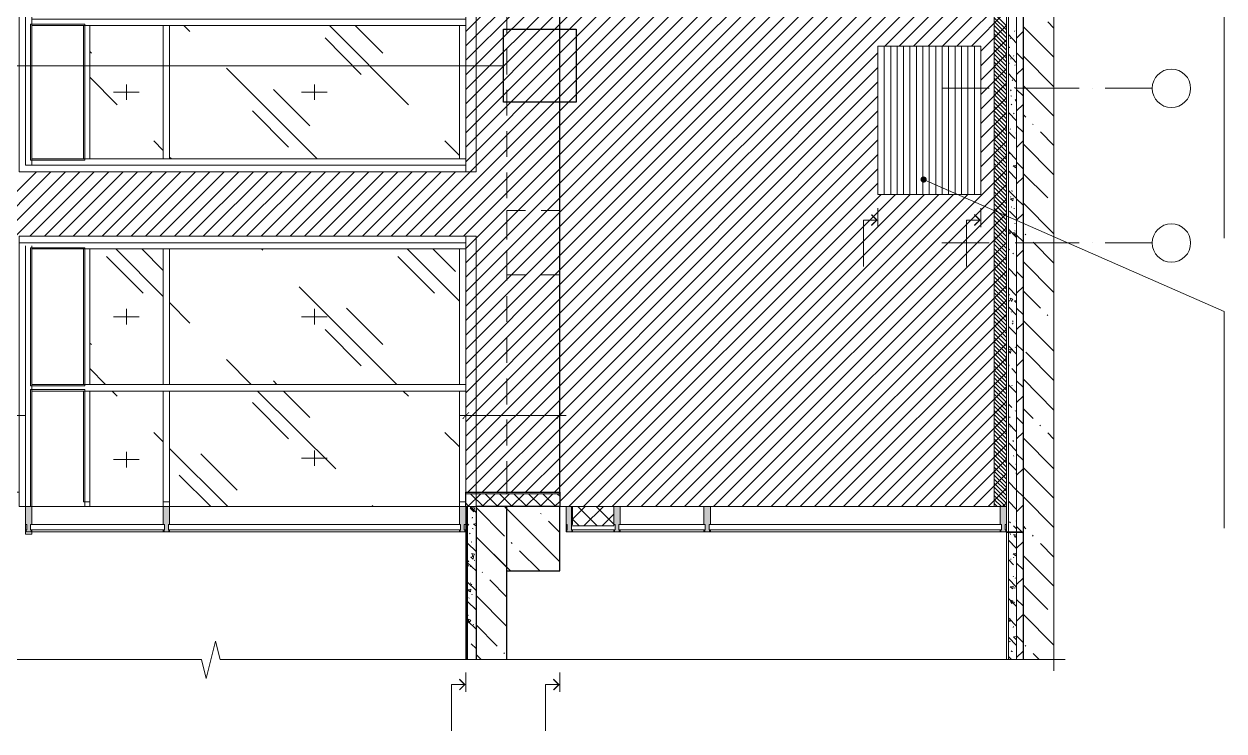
# Model space of a CAD drawing. Header units: millimetres. Extents: x -356862 to 418287, y 0 to 839748.
# Drawn here: x 19.57 to 26.91, y 21.59 to 25.91 of the extents above; entities that cross this region are included whole.
import ezdxf

# ---------------------------------------------------------------- set-up
doc = ezdxf.new("R2010")
doc.units = ezdxf.units.MM
doc.layers.add('PDF _Геометрия', color=7, linetype='Continuous', true_color=0xbababa)
doc.layers.add('PDF _Сплошная заливка', color=7, linetype='Continuous', true_color=0xf50000)

msp = doc.modelspace()

# ---------------------------------------------------------------- linework, layer by layer
at = {"layer": 'PDF _Геометрия', "color": 7, "lineweight": 5}
for points in [[(25.8664, 32.1662), (25.8664, 32.0978), (25.8664, 27.118), (25.7531, 27.0897), (25.9814, 27.0314), (25.8664, 27.003), (25.8664, 22.0232), (25.8664, 21.9549)], [(25.6781, 31.7378), (25.5764, 31.7378), (25.5764, 22.0232)], [(25.5881, 31.7378), (25.5881, 22.0232)], [(25.6381, 31.7378), (25.6381, 22.0232)], [(22.2682, 25.0048), (19.5367, 25.0048), (19.5367, 31.1079)], [(22.8432, 31.1079), (22.8432, 22.9582), (22.8832, 22.9582)], [(22.5199, 25.8514), (22.5199, 26.0097)], [(24.8281, 24.8664), (24.8281, 25.7731)], [(24.8681, 24.8664), (24.8681, 25.7731)], [(24.9064, 24.8664), (24.9064, 25.7731)], [(24.9464, 24.8664), (24.9464, 25.7731)], [(24.9848, 24.8664), (24.9848, 25.7731)], [(25.0248, 24.8664), (25.0248, 25.7731)], [(25.0648, 24.8664), (25.0648, 25.7731)], [(25.1031, 24.8664), (25.1031, 25.7731)], [(25.1431, 24.8664), (25.1431, 25.7731)], [(25.1831, 24.8664), (25.1831, 25.7731)], [(25.2214, 24.8664), (25.2214, 25.7731)], [(25.2614, 24.8664), (25.2614, 25.7731)], [(25.2998, 24.8664), (25.2998, 25.7731)], [(25.3398, 24.8664), (25.3398, 25.7731)], [(25.3798, 24.8664), (25.3798, 25.7731)], [(22.5199, 25.5998), (22.5199, 25.7564)], [(22.5199, 25.3481), (22.5199, 25.5048)], [(22.5199, 25.0964), (22.5199, 25.2531)], [(22.5199, 24.8431), (22.5199, 25.0014)], [(22.5199, 24.6198), (22.5199, 24.7681), (22.6349, 24.7681)], [(22.5199, 24.5915), (22.5199, 24.7498)], [(22.7299, 24.7681), (22.8432, 24.7681), (22.8432, 24.6198)], [(19.5367, 22.9582), (19.5367, 24.6115), (22.2682, 24.6115)], [(22.6349, 24.3748), (22.5199, 24.3748), (22.5199, 24.5248)], [(22.8432, 24.5248), (22.8432, 24.3748), (22.7299, 24.3748)], [(22.5199, 24.3398), (22.5199, 24.4965)], [(22.5199, 24.0881), (22.5199, 24.2448)], [(22.5199, 23.8365), (22.5199, 23.9932)], [(22.5199, 23.5832), (22.5199, 23.7415)], [(19.9383, 22.9582), (19.9383, 23.6732), (19.6067, 23.6732), (19.6067, 22.9582)], [(22.2682, 23.4682), (22.2682, 23.6332)], [(22.5199, 23.3315), (22.5199, 23.4898)], [(22.2682, 23.2165), (22.2682, 23.3748)], [(22.5199, 23.0365), (22.5199, 23.2365)], [(22.2682, 22.9582), (22.2682, 23.1215)], [(22.3316, 22.9582), (22.2682, 22.9582), (22.2682, 22.0232)], [(22.2732, 22.9582), (22.2732, 22.0232)], [(22.2799, 22.9582), (22.2799, 22.0232)], [(22.9149, 22.9565), (22.9149, 22.8399), (23.1749, 22.8399), (23.1749, 22.9565)], [(22.9149, 22.8399), (23.1749, 22.8399)], [(25.6781, 22.8032), (25.5764, 22.8032)], [(25.5764, 22.7999), (25.6781, 22.7999)], [(15.4835, 22.0232), (15.5518, 22.0232), (20.6533, 22.0232), (20.6816, 21.9082), (20.7383, 22.1366), (20.7666, 22.0232), (25.8664, 22.0232), (25.9347, 22.0232)]]:
    msp.add_lwpolyline(points, dxfattribs=at)
at = {"layer": 'PDF _Геометрия', "color": 7, "lineweight": 30}
for points in [[(25.8664, 31.7378), (25.6781, 31.7378), (25.6781, 22.0232)], [(22.5199, 22.5649), (22.8432, 22.5649), (22.8432, 22.9582), (22.3316, 22.9582)], [(22.5199, 22.0232), (22.5199, 22.9582), (22.3316, 22.9582), (22.3316, 22.0232)], [(22.9149, 22.9582), (22.9149, 22.9565)], [(23.1749, 22.9565), (23.1749, 22.9582)]]:
    msp.add_lwpolyline(points, dxfattribs=at)
at = {"layer": 'PDF _Геометрия', "color": 161, "lineweight": 9, "true_color": 0x7f9fff}
for points in [[(19.025, 23.0465), (19.5367, 23.0465), (19.5367, 24.6115), (22.2682, 24.6115), (22.2682, 23.0465), (22.8432, 23.0465), (22.8432, 31.2895), (21.7966, 31.2895), (21.7966, 31.3445), (19.67, 31.3445), (19.025, 31.3445), (16.3635, 31.3445), (15.9051, 31.3445), (15.9051, 31.1079), (18.9617, 31.1079), (18.9617, 25.0048), (15.9051, 25.0048), (15.9051, 24.6115), (18.9617, 24.6115), (18.9617, 23.0465)], [(19.5367, 25.0048), (19.5367, 31.1079), (22.2682, 31.1079), (22.2682, 25.0048)], [(25.5764, 22.9582), (25.5764, 30.1729), (22.8432, 30.1729), (22.8432, 22.9582)], [(22.2682, 22.9582), (22.2682, 23.0365), (22.8432, 23.0365), (22.8432, 22.9582)]]:
    msp.add_lwpolyline(points, close=True, dxfattribs=at)
at = {"layer": 'PDF _Геометрия', "color": 161, "lineweight": 30, "true_color": 0x7f9fff}
for points in [[(22.8432, 23.0365), (22.8432, 31.2562)], [(22.2682, 22.9582), (22.2682, 23.0465), (22.8432, 23.0465), (22.8432, 22.9582)]]:
    msp.add_lwpolyline(points, dxfattribs=at)
at = {"layer": 'PDF _Геометрия', "color": 7, "lineweight": 9}
for points in [[(19.5367, 31.1079), (22.3316, 31.1079), (22.2682, 31.1079), (22.2682, 25.0048), (22.3316, 25.0048), (22.3316, 31.1079)], [(25.4698, 25.5164), (25.1814, 25.5164)], [(25.5498, 25.5164), (25.5498, 25.5164)], [(26.0214, 25.5164), (25.6281, 25.5164)], [(26.0997, 25.5164), (26.0997, 25.5164)], [(26.468, 25.5164), (26.1797, 25.5164)], [(22.2682, 22.9582), (22.2682, 24.6115), (22.3316, 24.6115), (22.3316, 22.9582)], [(25.4698, 24.5715), (25.1814, 24.5715)], [(25.5498, 24.5715), (25.5498, 24.5715)], [(26.0214, 24.5715), (25.6281, 24.5715)], [(26.0997, 24.5715), (26.0997, 24.5715)], [(26.468, 24.5715), (26.1797, 24.5715)], [(19.575, 22.9582), (19.5367, 22.9582)], [(22.8832, 22.9582), (22.8432, 22.9582)]]:
    msp.add_lwpolyline(points, dxfattribs=at)
at = {"layer": 'PDF _Геометрия', "color": 252, "lineweight": 5, "true_color": 0x989898}
for points in [[(19.575, 25.9197), (19.575, 26.7747), (19.575, 27.6297), (19.575, 28.483), (19.575, 29.3379), (19.575, 30.1929), (19.575, 31.0295), (19.615, 31.0295), (19.615, 30.1929), (19.615, 29.3379), (19.615, 28.483), (19.615, 27.6297), (19.615, 26.7747), (19.615, 25.9197), (19.615, 25.0448), (19.575, 25.0448)], [(19.95, 25.9381), (20.4383, 25.9381), (22.2682, 25.9381), (22.2682, 25.8997), (20.4383, 25.8997), (19.95, 25.8997), (19.615, 25.8997), (19.615, 25.9381)], [(19.93, 25.8997), (19.97, 25.8997), (19.97, 25.0831), (19.93, 25.0831)], [(20.4183, 25.8997), (20.4566, 25.8997), (20.4566, 25.0831), (20.4183, 25.0831)], [(22.2682, 25.0831), (22.2299, 25.0831), (22.2299, 25.8997), (22.2682, 25.8997)], [(19.95, 25.0831), (20.4383, 25.0831), (22.2682, 25.0831), (22.2682, 25.0448), (20.4383, 25.0448), (19.95, 25.0448), (19.615, 25.0448), (19.615, 25.0831)], [(19.93, 24.5331), (19.97, 24.5331), (19.97, 23.7048), (19.93, 23.7048)], [(20.4183, 24.5331), (20.4566, 24.5331), (20.4566, 23.7048), (20.4183, 23.7048)], [(22.2682, 23.7048), (22.2299, 23.7048), (22.2299, 24.5331), (22.2682, 24.5331)], [(19.95, 23.7048), (20.4383, 23.7048), (22.2682, 23.7048), (22.2682, 23.6648), (20.4383, 23.6648), (19.95, 23.6648), (19.615, 23.6648), (19.615, 23.7048)], [(19.97, 23.6648), (19.97, 22.9882), (19.93, 22.9882), (19.93, 23.6648)]]:
    msp.add_lwpolyline(points, close=True, dxfattribs=at)
at = {"layer": 'PDF _Геометрия', "color": 84, "lineweight": 20, "true_color": 0x269900}
msp.add_lwpolyline([(25.5764, 22.9582), (25.5764, 30.1812), (25.5014, 30.1812), (25.5014, 22.9582)], close=True, dxfattribs=at)
at = {"layer": 'PDF _Геометрия', "color": 161, "lineweight": 9, "true_color": 0x7f9fff}
for points in [[(24.7881, 28.383), (22.8432, 26.4381), (22.2682, 25.8631)], [(24.7881, 28.2946), (22.8432, 26.3481), (22.2682, 25.7747)], [(24.7881, 28.2063), (22.8432, 26.2597), (22.2682, 25.6864)], [(24.7881, 28.118), (22.8432, 26.1714), (22.2682, 25.5981)], [(24.7881, 28.0297), (22.8432, 26.0831), (22.2682, 25.5081)], [(24.7881, 27.9413), (22.8432, 25.9947), (22.2682, 25.4198)], [(24.7881, 27.853), (22.8432, 25.9064), (22.2682, 25.3314)], [(24.7881, 27.763), (22.8432, 25.8181), (22.2682, 25.2431)], [(24.7881, 27.6747), (22.8432, 25.7297), (22.2682, 25.1548)], [(24.9531, 27.663), (22.8432, 25.5531), (21.9016, 24.6115)], [(25.0414, 27.663), (22.8432, 25.4648), (21.9899, 24.6115)], [(25.1298, 27.663), (22.8432, 25.3764), (22.0782, 24.6115)], [(25.2181, 27.663), (22.8432, 25.2881), (22.1666, 24.6115)], [(24.8648, 27.663), (22.8432, 25.6414), (22.2682, 25.0664)], [(24.7881, 27.1447), (22.8432, 25.1998), (22.2549, 24.6115)], [(24.7881, 27.0564), (22.8432, 25.1114), (22.2682, 24.5365)], [(24.7881, 26.968), (22.8432, 25.0231), (22.2682, 24.4481)], [(24.7881, 26.8797), (22.8432, 24.9348), (22.2682, 24.3598)], [(24.7881, 26.7914), (22.8432, 24.8464), (22.2682, 24.2715)], [(24.7881, 26.703), (22.8432, 24.7581), (22.2682, 24.1831)], [(24.7881, 26.6147), (22.8432, 24.6698), (22.2682, 24.0948)], [(24.7881, 26.5264), (22.8432, 24.5815), (22.2682, 24.0065)], [(24.7881, 26.4381), (22.8432, 24.4931), (22.2682, 23.9182)], [(25.5764, 26.4297), (24.9198, 25.7731)], [(24.7881, 26.3497), (22.8432, 24.4048), (22.2682, 23.8298)], [(25.2548, 26.2847), (22.8432, 23.8732), (22.2682, 23.2998)], [(25.1664, 26.2847), (22.8432, 23.9632), (22.2682, 23.3882)], [(25.0781, 26.2847), (22.8432, 24.0515), (22.2682, 23.4765)], [(24.9881, 26.2847), (22.8432, 24.1398), (22.2682, 23.5648)], [(24.8998, 26.2847), (22.8432, 24.2281), (22.2682, 23.6532)], [(24.8115, 26.2847), (22.8432, 24.3165), (22.2682, 23.7415)], [(25.3431, 26.2847), (24.8314, 25.7731)], [(25.5764, 26.3414), (25.0081, 25.7731)], [(25.5764, 26.2531), (25.0964, 25.7731)], [(25.5764, 26.1647), (25.1848, 25.7731)], [(25.5764, 26.0764), (25.2731, 25.7731)], [(25.5764, 25.9881), (25.3614, 25.7731)], [(25.5764, 25.8997), (25.4181, 25.7414)], [(25.5764, 25.8114), (25.4181, 25.6531)], [(24.7881, 25.7314), (22.8432, 23.7848), (22.2682, 23.2115)], [(25.5764, 25.7231), (25.4181, 25.5648)], [(24.7881, 25.6431), (22.8432, 23.6965), (22.2682, 23.1215)], [(25.5764, 25.6348), (25.4181, 25.4764)], [(24.7881, 25.5548), (22.8432, 23.6082), (22.2816, 23.0465)], [(25.5764, 25.5464), (25.4181, 25.3881)], [(24.7881, 25.4664), (22.8432, 23.5198), (22.3699, 23.0465)], [(25.5764, 25.4564), (25.4181, 25.2998)], [(24.7881, 25.3764), (22.8432, 23.4315), (22.4582, 23.0465)], [(25.5764, 25.3681), (25.4181, 25.2114)], [(24.7881, 25.2881), (22.8432, 23.3432), (22.5465, 23.0465)], [(25.5764, 25.2798), (25.4181, 25.1231)], [(24.7881, 25.1998), (22.8432, 23.2548), (22.6349, 23.0465)], [(25.5764, 25.1914), (25.4181, 25.0348)], [(24.7881, 25.1114), (22.8432, 23.1665), (22.7232, 23.0465)], [(25.5764, 25.1031), (25.4181, 24.9464)], [(19.9083, 25.0048), (18.9617, 24.0581)], [(19.82, 25.0048), (18.9617, 24.1465)], [(19.7317, 25.0048), (18.9617, 24.2348)], [(19.6433, 25.0048), (18.9617, 24.3231)], [(19.9966, 25.0048), (19.6033, 24.6115)], [(20.085, 25.0048), (19.6917, 24.6115)], [(20.1733, 25.0048), (19.78, 24.6115)], [(20.2616, 25.0048), (19.8683, 24.6115)], [(20.35, 25.0048), (19.9566, 24.6115)], [(20.4383, 25.0048), (20.045, 24.6115)], [(20.5266, 25.0048), (20.1333, 24.6115)], [(20.615, 25.0048), (20.2216, 24.6115)], [(20.7033, 25.0048), (20.31, 24.6115)], [(20.7916, 25.0048), (20.3983, 24.6115)], [(20.8799, 25.0048), (20.4866, 24.6115)], [(20.9699, 25.0048), (20.575, 24.6115)], [(21.0583, 25.0048), (20.6633, 24.6115)], [(21.1466, 25.0048), (20.7516, 24.6115)], [(21.2349, 25.0048), (20.8399, 24.6115)], [(21.3233, 25.0048), (20.9283, 24.6115)], [(21.4116, 25.0048), (21.0166, 24.6115)], [(21.4999, 25.0048), (21.1066, 24.6115)], [(21.5882, 25.0048), (21.1949, 24.6115)], [(21.6766, 25.0048), (21.2833, 24.6115)], [(21.7649, 25.0048), (21.3716, 24.6115)], [(21.8532, 25.0048), (21.4599, 24.6115)], [(21.9416, 25.0048), (21.5482, 24.6115)], [(22.0299, 25.0048), (21.6366, 24.6115)], [(22.1182, 25.0048), (21.7249, 24.6115)], [(22.2066, 25.0048), (21.8132, 24.6115)], [(24.7881, 25.0231), (22.8432, 23.0782), (22.8115, 23.0465)], [(25.5764, 25.0148), (23.5182, 22.9582)], [(24.7881, 24.9348), (22.8432, 22.9899), (22.8115, 22.9582)], [(25.5764, 24.9264), (23.6065, 22.9582)], [(24.8098, 24.8664), (22.8999, 22.9582)], [(24.8981, 24.8664), (22.9882, 22.9582)], [(24.9864, 24.8664), (23.0765, 22.9582)], [(25.0748, 24.8664), (23.1649, 22.9582)], [(25.1631, 24.8664), (23.2532, 22.9582)], [(25.2514, 24.8664), (23.3415, 22.9582)], [(25.3398, 24.8664), (23.4298, 22.9582)], [(25.5764, 24.8381), (23.6948, 22.9582)], [(25.5764, 24.7498), (23.7832, 22.9582)], [(25.5764, 24.6615), (23.8715, 22.9582)], [(25.5764, 24.5731), (23.9598, 22.9582)], [(25.5764, 24.4848), (24.0481, 22.9582)], [(25.5764, 24.3965), (24.1365, 22.9582)], [(25.5764, 24.3081), (24.2248, 22.9582)], [(25.5764, 24.2198), (24.3131, 22.9582)], [(25.5764, 24.1315), (24.4015, 22.9582)], [(25.5764, 24.0431), (24.4898, 22.9582)], [(25.5764, 23.9548), (24.5781, 22.9582)], [(25.5764, 23.8665), (24.6681, 22.9582)], [(25.5764, 23.7782), (24.7565, 22.9582)], [(25.5764, 23.6898), (24.8448, 22.9582)], [(25.5764, 23.6015), (24.9331, 22.9582)], [(25.5764, 23.5132), (25.0214, 22.9582)], [(25.5764, 23.4248), (25.1098, 22.9582)], [(25.5764, 23.3365), (25.1981, 22.9582)], [(25.5764, 23.2482), (25.2864, 22.9582)], [(25.5764, 23.1599), (25.3748, 22.9582)], [(25.5764, 23.0699), (25.4631, 22.9582)], [(22.2716, 23.0365), (22.2682, 23.0332)], [(22.2682, 22.9782), (22.2882, 22.9582)], [(22.3599, 23.0365), (22.2816, 22.9582)], [(22.2982, 23.0365), (22.3765, 22.9582)], [(22.4482, 23.0365), (22.3699, 22.9582)], [(22.3865, 23.0365), (22.4649, 22.9582)], [(22.5365, 23.0365), (22.4582, 22.9582)], [(22.4749, 23.0365), (22.5532, 22.9582)], [(22.6249, 23.0365), (22.5465, 22.9582)], [(22.5632, 23.0365), (22.6415, 22.9582)], [(22.7132, 23.0365), (22.6349, 22.9582)], [(22.6515, 23.0365), (22.7315, 22.9582)], [(22.8015, 23.0365), (22.7232, 22.9582)], [(22.7399, 23.0365), (22.8199, 22.9582)], [(22.8282, 23.0365), (22.8432, 23.0215)], [(25.5764, 22.9815), (25.5514, 22.9582)]]:
    msp.add_lwpolyline(points, dxfattribs=at)
at = {"layer": 'PDF _Геометрия', "color": 251, "lineweight": 20, "true_color": 0x545454}
for points in [[(25.5531, 27.6847), (25.5731, 27.6847), (26.9064, 27.6847), (26.9064, 27.6113), (26.9064, 24.5998)], [(25.0864, 24.9498), (25.1048, 24.9414), (26.9064, 24.1515), (26.9064, 24.0781), (26.9064, 22.8265)]]:
    msp.add_lwpolyline(points, dxfattribs=at)
at = {"layer": 'PDF _Геометрия', "color": 84, "lineweight": 20, "true_color": 0x269900}
for points in [[(25.5764, 25.8964), (25.5014, 25.9714)], [(25.5764, 25.8731), (25.5014, 25.9464)], [(25.5764, 25.8481), (25.5014, 25.9231)], [(25.5764, 25.8231), (25.5014, 25.8981)], [(25.5764, 25.7981), (25.5014, 25.8731)], [(25.5764, 25.7731), (25.5014, 25.8481)], [(25.5764, 25.7481), (25.5014, 25.8231)], [(25.5764, 25.7231), (25.5014, 25.7981)], [(25.5764, 25.6997), (25.5014, 25.7731)], [(25.5764, 25.6747), (25.5014, 25.7497)], [(25.5764, 25.6497), (25.5014, 25.7247)], [(25.5764, 25.6248), (25.5014, 25.6997)], [(25.5764, 25.5998), (25.5014, 25.6747)], [(25.5764, 25.5748), (25.5014, 25.6497)], [(25.5764, 25.5498), (25.5014, 25.6248)], [(25.5764, 25.5264), (25.5014, 25.6014)], [(25.5764, 25.5014), (25.5014, 25.5764)], [(25.5764, 25.4764), (25.5014, 25.5514)], [(25.5764, 25.4514), (25.5014, 25.5264)], [(25.5764, 25.4264), (25.5014, 25.5014)], [(25.5764, 25.4014), (25.5014, 25.4764)], [(25.5764, 25.3781), (25.5014, 25.4514)], [(25.5764, 25.3531), (25.5014, 25.4281)], [(25.5764, 25.3281), (25.5014, 25.4031)], [(25.5764, 25.3031), (25.5014, 25.3781)], [(25.5764, 25.2781), (25.5014, 25.3531)], [(25.5764, 25.2531), (25.5014, 25.3281)], [(25.5764, 25.2281), (25.5014, 25.3031)], [(25.5764, 25.2048), (25.5014, 25.2781)], [(25.5764, 25.1798), (25.5014, 25.2548)], [(25.5764, 25.1548), (25.5014, 25.2298)], [(25.5764, 25.1298), (25.5014, 25.2048)], [(25.5764, 25.1048), (25.5014, 25.1798)], [(25.5764, 25.0798), (25.5014, 25.1548)], [(25.5764, 25.0548), (25.5014, 25.1298)], [(25.5764, 25.0314), (25.5014, 25.1064)], [(25.5764, 25.0064), (25.5014, 25.0814)], [(25.5764, 24.9814), (25.5014, 25.0564)], [(25.5764, 24.9564), (25.5014, 25.0314)], [(25.5764, 24.9314), (25.5014, 25.0064)], [(25.5764, 24.9064), (25.5014, 24.9814)], [(25.5764, 24.8831), (25.5014, 24.9564)], [(25.5764, 24.8581), (25.5014, 24.9331)], [(25.5764, 24.8331), (25.5014, 24.9081)], [(25.5764, 24.8081), (25.5014, 24.8831)], [(25.5764, 24.7831), (25.5014, 24.8581)], [(25.5764, 24.7581), (25.5014, 24.8331)], [(25.5764, 24.7331), (25.5014, 24.8081)], [(25.5764, 24.7098), (25.5014, 24.7831)], [(25.5764, 24.6848), (25.5014, 24.7598)], [(25.5764, 24.6598), (25.5014, 24.7348)], [(25.5764, 24.6348), (25.5014, 24.7098)], [(25.5764, 24.6098), (25.5014, 24.6848)], [(25.5764, 24.5848), (25.5014, 24.6598)], [(25.5764, 24.5598), (25.5014, 24.6348)], [(25.5764, 24.5365), (25.5014, 24.6115)], [(25.5764, 24.5115), (25.5014, 24.5865)], [(25.5764, 24.4865), (25.5014, 24.5615)], [(25.5764, 24.4615), (25.5014, 24.5365)], [(25.5764, 24.4365), (25.5014, 24.5115)], [(25.5764, 24.4115), (25.5014, 24.4865)], [(25.5764, 24.3881), (25.5014, 24.4615)], [(25.5764, 24.3631), (25.5014, 24.4381)], [(25.5764, 24.3381), (25.5014, 24.4131)], [(25.5764, 24.3131), (25.5014, 24.3881)], [(25.5764, 24.2881), (25.5014, 24.3631)], [(25.5764, 24.2631), (25.5014, 24.3381)], [(25.5764, 24.2381), (25.5014, 24.3131)], [(25.5764, 24.2148), (25.5014, 24.2881)], [(25.5764, 24.1898), (25.5014, 24.2648)], [(25.5764, 24.1648), (25.5014, 24.2398)], [(25.5764, 24.1398), (25.5014, 24.2148)], [(25.5764, 24.1148), (25.5014, 24.1898)], [(25.5764, 24.0898), (25.5014, 24.1648)], [(25.5764, 24.0648), (25.5014, 24.1398)], [(25.5764, 24.0415), (25.5014, 24.1165)], [(25.5764, 24.0165), (25.5014, 24.0915)], [(25.5764, 23.9915), (25.5014, 24.0665)], [(25.5764, 23.9665), (25.5014, 24.0415)], [(25.5764, 23.9415), (25.5014, 24.0165)], [(25.5764, 23.9165), (25.5014, 23.9915)], [(25.5764, 23.8932), (25.5014, 23.9665)], [(25.5764, 23.8682), (25.5014, 23.9432)], [(25.5764, 23.8432), (25.5014, 23.9182)], [(25.5764, 23.8182), (25.5014, 23.8932)], [(25.5764, 23.7932), (25.5014, 23.8682)], [(25.5764, 23.7682), (25.5014, 23.8432)], [(25.5764, 23.7432), (25.5014, 23.8182)], [(25.5764, 23.7198), (25.5014, 23.7932)], [(25.5764, 23.6948), (25.5014, 23.7698)], [(25.5764, 23.6698), (25.5014, 23.7448)], [(25.5764, 23.6448), (25.5014, 23.7198)], [(25.5764, 23.6198), (25.5014, 23.6948)], [(25.5764, 23.5948), (25.5014, 23.6698)], [(25.5764, 23.5698), (25.5014, 23.6448)], [(25.5764, 23.5465), (25.5014, 23.6198)], [(25.5764, 23.5215), (25.5014, 23.5965)], [(25.5764, 23.4965), (25.5014, 23.5715)], [(25.5764, 23.4715), (25.5014, 23.5465)], [(25.5764, 23.4465), (25.5014, 23.5215)], [(25.5764, 23.4215), (25.5014, 23.4965)], [(25.5764, 23.3982), (25.5014, 23.4715)], [(25.5764, 23.3732), (25.5014, 23.4482)], [(25.5764, 23.3482), (25.5014, 23.4232)], [(25.5764, 23.3232), (25.5014, 23.3982)], [(25.5764, 23.2982), (25.5014, 23.3732)], [(25.5764, 23.2732), (25.5014, 23.3482)], [(25.5764, 23.2482), (25.5014, 23.3232)], [(25.5764, 23.2248), (25.5014, 23.2982)], [(25.5764, 23.1998), (25.5014, 23.2748)], [(25.5764, 23.1749), (25.5014, 23.2498)], [(25.5764, 23.1499), (25.5014, 23.2248)], [(25.5764, 23.1249), (25.5014, 23.1998)], [(25.5764, 23.0999), (25.5014, 23.1749)], [(25.5764, 23.0749), (25.5014, 23.1499)], [(25.5764, 23.0515), (25.5014, 23.1249)], [(25.5764, 23.0265), (25.5014, 23.1015)], [(25.5764, 23.0015), (25.5014, 23.0765)], [(25.5764, 22.9765), (25.5014, 23.0515)], [(25.5698, 22.9582), (25.5014, 23.0265)], [(25.5448, 22.9582), (25.5014, 23.0015)], [(25.5198, 22.9582), (25.5014, 22.9765)]]:
    msp.add_lwpolyline(points, dxfattribs=at)
at = {"layer": 'PDF _Геометрия', "color": 8, "lineweight": 9, "true_color": 0x808080}
for points in [[(25.8664, 25.8831), (25.8281, 25.9214)], [(25.6381, 25.7914), (25.5881, 25.8431)], [(25.6248, 25.8614), (25.6264, 25.8664)], [(25.6781, 25.8614), (25.6381, 25.8214)], [(25.8664, 25.7047), (25.6781, 25.8931)], [(25.5948, 25.7631), (25.5931, 25.7681)], [(25.5981, 25.8181), (25.6014, 25.8214)], [(25.6381, 25.6714), (25.5881, 25.7231)], [(25.6031, 25.6931), (25.6031, 25.6981)], [(25.6181, 25.7114), (25.6214, 25.7164)], [(25.6781, 25.6914), (25.6381, 25.7314)], [(25.8664, 25.5248), (25.6781, 25.7131)], [(25.5881, 25.6614), (25.5914, 25.6681), (25.5881, 25.6697)], [(25.6264, 25.6547), (25.6298, 25.6581)], [(25.6781, 25.6381), (25.6381, 25.5998)], [(25.6381, 25.5531), (25.5881, 25.6048)], [(25.6114, 25.5631), (25.6148, 25.5664)], [(25.6048, 25.4998), (25.6014, 25.5048)], [(25.6081, 25.4664), (25.6031, 25.4698)], [(25.6264, 25.5164), (25.6264, 25.5214)], [(25.6781, 25.4698), (25.6381, 25.5081)], [(25.8664, 25.3448), (25.6781, 25.5331)], [(25.6048, 25.4131), (25.6081, 25.4181)], [(25.6381, 25.4348), (25.6281, 25.4464)], [(25.6781, 25.4164), (25.6381, 25.3764)], [(25.6381, 25.3164), (25.5881, 25.3664)], [(25.6231, 25.3581), (25.6198, 25.3631)], [(25.6947, 25.3381), (25.6781, 25.3548)], [(25.5981, 25.2631), (25.6014, 25.2681)], [(25.6781, 25.2464), (25.6381, 25.2864)], [(25.7397, 25.2931), (25.7347, 25.2964)], [(25.6281, 25.2081), (25.5881, 25.2481)], [(25.6381, 25.2381), (25.6348, 25.2414), (25.6381, 25.2431)], [(25.6781, 25.1931), (25.6381, 25.1531)], [(25.8664, 25.1648), (25.7847, 25.2481)], [(25.6381, 25.0781), (25.5881, 25.1298)], [(25.5931, 25.1148), (25.5948, 25.1181)], [(25.8664, 24.9864), (25.6781, 25.1748)], [(25.6781, 25.0231), (25.6381, 25.0631)], [(25.6381, 24.9598), (25.5881, 25.0098)], [(25.5881, 24.9664), (25.5898, 24.9698)], [(25.6781, 24.9698), (25.6381, 24.9314)], [(25.8281, 24.8448), (25.6781, 24.9948)], [(25.5881, 24.9314), (25.5881, 24.9314)], [(25.6381, 24.8414), (25.5881, 24.8914)], [(25.6098, 24.8848), (25.6081, 24.8898)], [(25.5998, 24.8498), (25.6031, 24.8531)], [(25.6781, 24.8015), (25.6381, 24.8398)], [(25.8664, 24.6265), (25.6781, 24.8148)], [(25.6381, 24.7215), (25.5948, 24.7648)], [(25.6081, 24.7881), (25.6048, 24.7915)], [(25.6231, 24.7781), (25.6231, 24.7831)], [(25.6781, 24.7481), (25.6381, 24.7081)], [(25.6264, 24.6865), (25.6298, 24.6898)], [(25.6331, 24.7081), (25.6314, 24.7131)], [(25.6381, 24.6031), (25.5881, 24.6548)], [(25.5881, 24.6398), (25.5998, 24.6431), (25.5981, 24.6265), (25.5881, 24.6348)], [(25.6298, 24.6415), (25.6264, 24.6465)], [(25.6781, 24.5781), (25.6381, 24.6181)], [(25.6947, 24.6198), (25.6897, 24.6231)], [(25.5948, 24.5281), (25.5881, 24.5348)], [(25.6781, 24.5248), (25.6381, 24.4848)], [(25.8664, 24.4465), (25.7397, 24.5748)], [(25.6198, 24.5031), (25.6148, 24.5081)], [(25.8664, 24.2665), (25.6781, 24.4565)], [(25.6381, 24.3648), (25.5881, 24.4165)], [(25.6781, 24.3548), (25.6381, 24.3948)], [(25.6381, 24.2465), (25.5881, 24.2981)], [(25.6781, 24.3015), (25.6381, 24.2631)], [(25.5881, 24.2565), (25.5881, 24.2565)], [(25.5914, 24.2515), (25.5914, 24.2565)], [(25.7847, 24.1715), (25.6781, 24.2765)], [(25.6381, 24.1281), (25.5881, 24.1798)], [(25.5948, 24.2148), (25.5914, 24.2198)], [(25.6064, 24.1465), (25.6048, 24.1515)], [(25.6381, 24.2031), (25.6248, 24.2165), (25.6381, 24.2181)], [(25.6781, 24.1331), (25.6381, 24.1715)], [(25.6131, 24.0731), (25.6098, 24.0781)], [(25.6131, 24.0898), (25.6164, 24.0931)], [(25.6148, 24.0748), (25.6148, 24.0815)], [(25.6781, 24.0798), (25.6381, 24.0398)], [(25.8664, 23.9082), (25.6781, 24.0965)], [(25.8281, 24.1265), (25.8247, 24.1298)], [(25.6381, 24.0098), (25.5881, 24.0598)], [(25.6381, 23.8898), (25.5881, 23.9415)], [(25.6314, 23.9298), (25.6281, 23.9332)], [(25.6781, 23.9098), (25.6381, 23.9498)], [(25.5881, 23.9182), (25.6048, 23.9215), (25.6014, 23.8965), (25.5881, 23.9098)], [(25.6381, 23.8982), (25.6381, 23.9032)], [(25.6781, 23.8565), (25.6381, 23.8165)], [(25.8664, 23.7282), (25.6947, 23.9015)], [(25.5881, 23.8165), (25.5931, 23.8232), (25.5881, 23.8248)], [(25.5881, 23.8232), (25.5881, 23.8232)], [(25.6381, 23.7715), (25.6081, 23.8032)], [(25.6781, 23.6882), (25.6381, 23.7265)], [(25.8664, 23.5482), (25.6781, 23.7382)], [(25.6381, 23.6532), (25.5881, 23.7032)], [(25.6081, 23.6965), (25.6114, 23.6998)], [(25.6081, 23.5648), (25.5881, 23.5848)], [(25.6781, 23.6332), (25.6381, 23.5948)], [(25.5881, 23.5132), (25.5881, 23.5182)], [(25.5981, 23.5032), (25.5948, 23.5065)], [(25.6314, 23.5415), (25.6281, 23.5448)], [(25.6364, 23.5332), (25.6381, 23.5365)], [(25.6781, 23.4648), (25.6381, 23.5048)], [(25.7397, 23.4965), (25.6781, 23.5582)], [(25.6381, 23.4148), (25.5881, 23.4665)], [(25.5981, 23.4432), (25.5964, 23.4482)], [(25.7847, 23.4515), (25.7797, 23.4565)], [(25.6381, 23.2965), (25.5881, 23.3482)], [(25.6181, 23.3565), (25.6148, 23.3615)], [(25.6781, 23.4115), (25.6381, 23.3715)], [(25.8664, 23.1898), (25.6781, 23.3782)], [(25.8664, 23.3698), (25.8281, 23.4082)], [(25.6214, 23.2665), (25.6198, 23.2715)], [(25.6781, 23.2415), (25.6381, 23.2815)], [(25.6381, 23.1782), (25.5881, 23.2282)], [(25.6364, 23.2148), (25.6331, 23.2198)], [(25.8664, 23.0099), (25.6781, 23.1982)], [(25.6348, 23.1599), (25.6348, 23.1649)], [(25.6781, 23.1882), (25.6381, 23.1499)], [(25.8664, 22.8299), (25.6781, 23.0199), (25.6381, 23.0582), (25.5881, 23.1099)], [(25.6381, 22.9399), (25.5881, 22.9915)], [(22.3316, 22.9215), (22.2949, 22.9582)], [(22.2949, 22.9499), (22.3216, 22.9515), (22.3182, 22.9265), (22.2949, 22.9482)], [(22.8432, 22.6215), (22.5065, 22.9582), (22.5199, 22.9432)], [(22.7299, 22.9132), (22.7265, 22.9165)], [(22.9965, 22.9565), (22.9149, 22.8749)], [(23.0732, 22.8399), (22.9565, 22.9565)], [(23.1082, 22.9565), (22.9915, 22.8399)], [(23.1749, 22.8499), (23.0682, 22.9565)], [(23.1749, 22.9115), (23.1032, 22.8399)], [(25.6781, 22.9665), (25.6381, 22.9265)], [(22.2882, 22.8449), (22.2799, 22.8532)], [(22.3082, 22.8882), (22.3099, 22.8932)], [(22.3316, 22.8399), (22.3166, 22.8515), (22.3316, 22.8549)], [(22.8432, 22.7999), (22.7749, 22.8682)], [(22.9615, 22.8399), (22.9149, 22.8882)], [(25.5998, 22.8599), (25.5948, 22.8649)], [(25.6381, 22.8215), (25.6198, 22.8399)], [(25.6381, 22.8665), (25.6348, 22.8699), (25.6381, 22.8715)], [(25.6747, 22.7999), (25.6381, 22.8365)], [(25.6947, 22.8232), (25.6781, 22.8399)], [(22.2916, 22.7915), (22.2949, 22.7949)], [(22.3132, 22.8215), (22.3082, 22.8249)], [(22.5415, 22.5649), (22.3316, 22.7732), (22.5199, 22.5849)], [(25.6381, 22.7015), (25.5881, 22.7532)], [(25.6014, 22.7882), (25.5981, 22.7932)], [(25.6781, 22.7965), (25.6714, 22.8032)], [(25.7397, 22.7782), (25.7347, 22.7832)], [(22.3316, 22.6832), (22.2799, 22.7349)], [(22.3016, 22.7399), (22.3049, 22.7432)], [(22.5515, 22.7332), (22.5465, 22.7382)], [(22.7215, 22.5649), (22.5965, 22.6882)], [(25.6081, 22.7282), (25.6131, 22.7315)], [(25.6781, 22.7432), (25.6381, 22.7032)], [(25.8664, 22.6499), (25.7847, 22.7332)], [(22.3316, 22.5649), (22.2799, 22.6149)], [(22.2866, 22.6215), (22.2832, 22.6265)], [(22.3199, 22.6282), (22.3232, 22.6315)], [(25.6198, 22.6032), (25.5881, 22.6349)], [(25.6031, 22.6349), (25.6031, 22.6399)], [(25.6214, 22.6449), (25.6181, 22.6482)], [(25.6348, 22.6682), (25.6381, 22.6732)], [(25.6781, 22.5732), (25.6381, 22.6132)], [(25.8664, 22.4715), (25.6781, 22.6599)], [(22.2849, 22.5949), (22.2832, 22.5999)], [(22.2949, 22.5899), (22.2982, 22.5949)], [(22.3715, 22.5549), (22.3682, 22.5582)], [(25.6181, 22.5282), (25.6164, 22.5332)], [(25.6364, 22.5649), (25.6381, 22.5665)], [(22.3316, 22.4449), (22.2799, 22.4965)], [(22.2982, 22.4882), (22.2982, 22.4932)], [(22.3049, 22.4799), (22.3016, 22.4849)], [(22.5199, 22.4049), (22.4165, 22.5099)], [(25.6381, 22.4649), (25.5881, 22.5165)], [(25.6264, 22.4582), (25.6264, 22.4632)], [(25.6281, 22.5182), (25.6314, 22.5232)], [(25.6781, 22.5199), (25.6381, 22.4815)], [(25.8281, 22.3299), (25.6781, 22.4799)], [(22.2866, 22.3982), (22.2899, 22.4015)], [(22.2882, 22.4399), (22.2916, 22.4449)], [(22.3082, 22.4182), (22.3066, 22.4232)], [(22.5199, 22.2249), (22.3316, 22.4149)], [(25.6381, 22.3466), (25.5881, 22.3965)], [(25.6164, 22.3815), (25.6064, 22.3666), (25.5981, 22.3865), (25.6148, 22.3815)], [(25.6781, 22.3516), (25.6381, 22.3899)], [(22.3316, 22.3266), (22.2799, 22.3782)], [(22.3249, 22.3366), (22.3216, 22.3416)], [(25.6214, 22.3699), (25.6248, 22.3732)], [(22.3316, 22.2082), (22.2799, 22.2599)], [(22.2799, 22.2382), (22.2816, 22.2516), (22.2799, 22.2516)], [(22.2816, 22.2916), (22.2849, 22.2949)], [(22.3316, 22.2416), (22.3299, 22.2466)], [(25.6381, 22.2266), (25.5881, 22.2782)], [(25.5881, 22.2699), (25.5981, 22.2716), (25.5981, 22.2549), (25.5881, 22.2632)], [(25.6781, 22.2982), (25.6381, 22.2582)], [(25.8664, 22.1116), (25.6781, 22.3016)], [(22.3149, 22.2349), (22.3182, 22.2382)], [(22.4615, 22.1049), (22.3316, 22.2349)], [(25.6164, 22.2199), (25.6181, 22.2249)], [(25.6781, 22.1282), (25.6381, 22.1682)], [(22.2816, 22.1399), (22.2799, 22.1399)], [(22.3316, 22.0899), (22.3016, 22.1199)], [(25.6381, 22.1082), (25.5881, 22.1599)], [(25.5948, 22.1316), (25.5981, 22.1349)], [(25.6381, 22.1432), (25.6198, 22.1616), (25.6381, 22.1649)], [(25.6947, 22.1049), (25.6897, 22.1082)], [(22.3632, 22.0232), (22.3316, 22.0549)], [(22.5065, 22.0599), (22.5015, 22.0649)], [(25.6064, 22.0232), (25.5881, 22.0416)], [(25.6081, 22.0716), (25.6048, 22.0766)], [(25.6098, 22.0699), (25.6114, 22.0749)], [(25.6781, 22.0749), (25.6381, 22.0349)], [(25.7764, 22.0232), (25.7397, 22.0599)]]:
    msp.add_lwpolyline(points, dxfattribs=at)
at = {"layer": 'PDF _Геометрия', "color": 7, "lineweight": 5}
for points in [[(19.9383, 25.0764), (19.9383, 25.9064), (19.6067, 25.9064), (19.6067, 25.0764)], [(24.7881, 25.7731), (24.7881, 24.8664), (25.4181, 24.8664), (25.4181, 25.7731)], [(19.9383, 23.6965), (19.9383, 24.5398), (19.6067, 24.5398), (19.6067, 23.6965)], [(20.4266, 22.8482), (19.6067, 22.8482), (19.6067, 22.8165), (20.4266, 22.8165)], [(22.2366, 22.8482), (20.45, 22.8482), (20.45, 22.8165), (22.2366, 22.8165)], [(23.7332, 22.8482), (23.2048, 22.8482), (23.2048, 22.8165), (23.7332, 22.8165)], [(25.5448, 22.8482), (23.7565, 22.8482), (23.7565, 22.8165), (25.5448, 22.8165)]]:
    msp.add_lwpolyline(points, close=True, dxfattribs=at)
at = {"layer": 'PDF _Геометрия', "color": 254, "lineweight": 5, "true_color": 0xdcdcdc}
for points in [[(20.5816, 25.8614), (20.5433, 25.8997)], [(21.9182, 25.4148), (21.4349, 25.8997)], [(21.7616, 25.7297), (21.5916, 25.8997)], [(21.6299, 25.5998), (21.4083, 25.8231)], [(19.98, 25.7297), (19.97, 25.7397)], [(21.3599, 25.0831), (20.8049, 25.6381)], [(20.1366, 25.4148), (19.97, 25.5831)], [(20.115, 25.4914), (20.2716, 25.4914)], [(20.1933, 25.4448), (20.1933, 25.5381)], [(21.3149, 25.2848), (21.0933, 25.5081)], [(21.2649, 25.4914), (21.4216, 25.4914)], [(21.3433, 25.4448), (21.3433, 25.5381)], [(21.1849, 25.1548), (20.9633, 25.3764)], [(20.4183, 25.1348), (20.36, 25.1931)], [(22.2299, 25.1048), (22.1416, 25.1931)], [(20.4683, 25.0831), (20.4566, 25.0948)], [(20.4183, 24.2431), (20.1283, 24.5331)], [(20.4183, 24.4015), (20.2866, 24.5331)], [(21.0283, 24.5248), (21.0199, 24.5331)], [(22.2299, 24.2148), (21.9099, 24.5331)], [(22.2066, 24.3948), (22.0682, 24.5331)], [(20.295, 24.2631), (20.0716, 24.4865)], [(22.0766, 24.2631), (21.8532, 24.4865)], [(21.8466, 23.7048), (21.2499, 24.3015)], [(20.1933, 24.0715), (20.1933, 24.1665)], [(20.5816, 24.0798), (20.4566, 24.2048)], [(21.3433, 24.0715), (21.3433, 24.1665)], [(21.7616, 23.9482), (21.5383, 24.1715)], [(20.115, 24.1181), (20.2716, 24.1181)], [(21.2649, 24.1181), (21.4216, 24.1181)], [(21.6299, 23.8182), (21.4083, 24.0415)], [(19.98, 23.9482), (19.97, 23.9582)], [(20.9566, 23.7048), (20.8049, 23.8565)], [(20.065, 23.7048), (19.97, 23.8015)], [(21.1133, 23.7048), (21.0933, 23.7265)], [(20.1366, 23.6332), (20.105, 23.6648)], [(21.4733, 23.1882), (20.9949, 23.6648)], [(21.3149, 23.5032), (21.1533, 23.6648)], [(21.9182, 23.6332), (21.8866, 23.6648)], [(21.1849, 23.3732), (20.9633, 23.5948)], [(20.4183, 23.3532), (20.36, 23.4115)], [(22.2299, 23.3232), (22.1416, 23.4115)], [(20.1933, 23.1982), (20.1933, 23.2932)], [(20.8133, 22.9582), (20.4566, 23.3132)], [(20.8699, 23.0582), (20.6483, 23.2798)], [(21.3433, 23.2065), (21.3433, 23.3015)], [(20.115, 23.2465), (20.2716, 23.2465)], [(21.2649, 23.2548), (21.4216, 23.2548)], [(20.71, 22.9582), (20.5166, 23.1499)], [(21.7032, 22.9582), (21.6966, 22.9649)]]:
    msp.add_lwpolyline(points, dxfattribs=at)
at = {"layer": 'PDF _Геометрия', "color": 252, "lineweight": 30, "true_color": 0x989898}
msp.add_lwpolyline([(22.4999, 25.4298), (22.4999, 25.8764), (22.9449, 25.8764), (22.9449, 25.4298)], close=True, dxfattribs=at)
at = {"layer": 'PDF _Геометрия', "color": 171, "lineweight": 20, "true_color": 0x7f7fff}
msp.add_lwpolyline([(24.7881, 24.8664), (24.7881, 25.7731), (25.4181, 25.7731), (25.4181, 24.8664)], close=True, dxfattribs=at)
at = {"layer": 'PDF _Геометрия', "color": 252, "lineweight": 18, "true_color": 0x989898}
msp.add_lwpolyline([(22.4999, 25.6531), (15.9451, 25.6531)], dxfattribs=at)
at = {"layer": 'PDF _Геометрия', "color": 8, "lineweight": 9, "true_color": 0x808080}
for points in [[(25.6164, 25.0414), (25.6348, 25.0448), (25.6331, 25.0281)], [(25.5998, 24.8398), (25.6164, 24.8431), (25.6148, 24.8264)], [(25.6198, 24.6331), (25.6381, 24.6281), (25.6281, 24.6148)], [(25.5981, 24.2315), (25.6148, 24.2265), (25.6064, 24.2115)], [(22.3316, 22.9532), (22.5065, 22.7782)], [(25.6214, 22.7882), (25.6281, 22.7699), (25.6381, 22.7832)], [(22.2999, 22.6499), (22.3166, 22.6532), (22.3149, 22.6365)], [(22.3049, 22.6715), (22.3132, 22.6515), (22.3216, 22.6665)], [(25.6164, 22.6699), (25.6348, 22.6732), (25.6331, 22.6565)], [(25.5981, 22.4682), (25.6164, 22.4715), (25.6148, 22.4549)], [(22.2816, 22.4499), (22.2999, 22.4532), (22.2982, 22.4365)], [(22.2832, 22.2699), (22.2999, 22.2632), (22.2899, 22.2499)]]:
    msp.add_lwpolyline(points, close=True, dxfattribs=at)
at = {"layer": 'PDF _Геометрия', "color": 112, "lineweight": 5, "true_color": 0x00b85c}
for points in [[(24.7881, 24.7831), (24.7881, 24.6665)], [(25.4181, 24.7831), (25.4181, 24.6665)], [(24.7881, 24.7098), (24.7015, 24.7098), (24.7015, 24.4265)], [(25.4181, 24.7098), (25.3314, 24.7098), (25.3314, 24.4265)], [(22.2682, 21.9432), (22.2682, 21.8266)], [(22.8432, 21.9432), (22.8432, 21.8266)], [(22.2682, 21.8699), (22.1816, 21.8699), (22.1816, 21.5866)], [(22.8432, 21.8699), (22.7565, 21.8699), (22.7565, 21.5866)]]:
    msp.add_lwpolyline(points, dxfattribs=at)
at = {"layer": 'PDF _Геометрия', "color": 252, "lineweight": 5, "true_color": 0x989898}
for points in [[(19.5367, 24.5715), (19.95, 24.5715), (20.4383, 24.5715), (22.2682, 24.5715), (22.2682, 24.5331), (20.4383, 24.5331), (19.95, 24.5331), (19.615, 24.5331)], [(19.575, 22.9582), (19.575, 23.6848), (19.575, 24.5515)], [(19.615, 24.5515), (19.615, 23.6848), (19.615, 22.9582), (20.4183, 22.9582), (20.4183, 22.9882), (20.4183, 23.6648), (20.4566, 23.6648), (20.4566, 22.9882), (20.4183, 22.9882)], [(20.4566, 22.9882), (20.4566, 22.9582), (22.2299, 22.9582), (22.2299, 22.9882), (22.2682, 22.9882), (22.2682, 23.6648), (22.2299, 23.6648), (22.2299, 22.9882)], [(19.97, 22.9882), (19.97, 22.9582)], [(23.1749, 22.9582), (22.9149, 22.9582)], [(23.2132, 22.9582), (23.7248, 22.9582)], [(23.7648, 22.9582), (25.5364, 22.9582)], [(19.575, 22.8165), (19.575, 22.8482)], [(22.8832, 22.8165), (22.8832, 22.8482)], [(20.4183, 22.8032), (19.615, 22.8032), (19.615, 22.7899), (19.575, 22.7899), (19.575, 22.8032)], [(20.4566, 22.8032), (22.2299, 22.8032)], [(22.9215, 22.8165), (23.1749, 22.8165)], [(22.9215, 22.8032), (23.1749, 22.8032)], [(23.2132, 22.8032), (23.7248, 22.8032)], [(23.7648, 22.8032), (25.5364, 22.8032)]]:
    msp.add_lwpolyline(points, dxfattribs=at)
at = {"layer": 'PDF _Геометрия', "color": 7, "lineweight": 18}
for points in [[(19.575, 23.5148), (18.9217, 23.5148)], [(22.8832, 23.5148), (22.2299, 23.5148)], [(22.2682, 23.0865), (22.2682, 23.5548)], [(22.8432, 23.0865), (22.8432, 23.5548)]]:
    msp.add_lwpolyline(points, dxfattribs=at)
at = {"layer": 'PDF _Геометрия', "color": 7, "lineweight": 20}
for points in [[(19.5833, 22.8482), (19.5833, 22.8165), (19.575, 22.8165), (19.575, 22.8032), (19.615, 22.8032), (19.615, 22.8165), (19.6067, 22.8165), (19.6067, 22.8482), (19.615, 22.8482), (19.615, 22.9582), (19.575, 22.9582), (19.575, 22.8482)], [(20.4266, 22.8482), (20.4266, 22.8165), (20.4183, 22.8165), (20.4183, 22.8032), (20.4566, 22.8032), (20.4566, 22.8165), (20.45, 22.8165), (20.45, 22.8482), (20.4566, 22.8482), (20.4566, 22.9582), (20.4183, 22.9582), (20.4183, 22.8482)], [(22.2366, 22.8165), (22.2299, 22.8165), (22.2299, 22.8032), (22.2682, 22.8032), (22.2682, 22.8165), (22.2599, 22.8165), (22.2599, 22.8482), (22.2682, 22.8482), (22.2682, 22.9582), (22.2299, 22.9582), (22.2299, 22.8482), (22.2366, 22.8482)], [(22.8899, 22.8165), (22.8832, 22.8165), (22.8832, 22.8032), (22.9215, 22.8032), (22.9215, 22.8165), (22.9149, 22.8165), (22.9149, 22.8482), (22.9215, 22.8482), (22.9215, 22.9582), (22.8832, 22.9582), (22.8832, 22.8482), (22.8899, 22.8482)], [(23.1815, 22.8165), (23.1749, 22.8165), (23.1749, 22.8032), (23.2132, 22.8032), (23.2132, 22.8165), (23.2048, 22.8165), (23.2048, 22.8482), (23.2132, 22.8482), (23.2132, 22.9582), (23.1749, 22.9582), (23.1749, 22.8482), (23.1815, 22.8482)], [(23.7332, 22.8165), (23.7248, 22.8165), (23.7248, 22.8032), (23.7648, 22.8032), (23.7648, 22.8165), (23.7565, 22.8165), (23.7565, 22.8482), (23.7648, 22.8482), (23.7648, 22.9582), (23.7248, 22.9582), (23.7248, 22.8482), (23.7332, 22.8482)], [(25.5448, 22.8482), (25.5448, 22.8165), (25.5364, 22.8165), (25.5364, 22.8032), (25.5764, 22.8032), (25.5764, 22.8165), (25.5681, 22.8165), (25.5681, 22.8482), (25.5764, 22.8482), (25.5764, 22.9582), (25.5364, 22.9582), (25.5364, 22.8482)]]:
    msp.add_lwpolyline(points, close=True, dxfattribs=at)
at = {"layer": 'PDF _Геометрия', "color": 112, "lineweight": 0, "true_color": 0x00b85c, "const_width": 0.00825}
for points in [[(22.2299, 21.8374), (22.2624, 21.8699), (22.2299, 21.9032)], [(22.8049, 21.8374), (22.8374, 21.8699), (22.8049, 21.9032)]]:
    msp.add_lwpolyline(points, dxfattribs=at)
at = {"layer": 'PDF _Геометрия', "color": 7, "lineweight": 20}
for centre in [(26.5847, 25.5147), (26.5847, 24.5697)]:
    msp.add_circle(centre, 0.1175, dxfattribs=at)
at = {"layer": 'PDF _Сплошная заливка', "color": 251, "true_color": 0x545454, "transparency": 33554559}
for points in [[(25.0514, 24.9648), (25.0498, 24.9548), (25.0681, 24.9581)], [(25.0498, 24.9548), (25.0681, 24.9581), (25.0531, 24.9464)], [(25.0681, 24.9581), (25.0564, 24.9731), (25.0514, 24.9648)], [(25.0681, 24.9581), (25.0531, 24.9464), (25.0614, 24.9398)], [(25.0664, 24.9764), (25.0681, 24.9581), (25.0564, 24.9731)], [(25.0614, 24.9398), (25.0714, 24.9381), (25.0681, 24.9581)], [(25.0764, 24.9748), (25.0664, 24.9764), (25.0681, 24.9581)], [(25.0681, 24.9581), (25.0848, 24.9698), (25.0764, 24.9748)], [(25.0881, 24.9598), (25.0681, 24.9581), (25.0848, 24.9698)], [(25.0864, 24.9498), (25.0881, 24.9598), (25.0681, 24.9581)], [(25.0714, 24.9381), (25.0681, 24.9581), (25.0798, 24.9414)], [(25.0681, 24.9581), (25.0798, 24.9414), (25.0864, 24.9498)]]:
    msp.add_solid(points, dxfattribs=at)
at = {"layer": 'PDF _Сплошная заливка', "color": 112, "true_color": 0x00b85c, "transparency": 33554559}
for points in [[(24.7781, 24.7098), (24.7531, 24.7465), (24.7465, 24.7398)], [(24.7881, 24.7098), (24.7781, 24.7098), (24.7531, 24.7465)], [(25.4081, 24.7098), (25.3831, 24.7465), (25.3764, 24.7398)], [(25.4181, 24.7098), (25.4081, 24.7098), (25.3831, 24.7465)], [(24.7531, 24.6731), (24.7465, 24.6798), (24.7881, 24.7098)], [(24.7465, 24.6798), (24.7881, 24.7098), (24.7781, 24.7098)], [(25.3831, 24.6731), (25.3764, 24.6798), (25.4181, 24.7098)], [(25.3764, 24.6798), (25.4181, 24.7098), (25.4081, 24.7098)]]:
    msp.add_solid(points, dxfattribs=at)
at = {"layer": 'PDF _Сплошная заливка', "color": 7, "transparency": 33554559}
for points in [[(22.2866, 23.5365), (22.2516, 23.4932), (22.2466, 23.4965)], [(22.2899, 23.5332), (22.2866, 23.5365), (22.2516, 23.4932)], [(22.8215, 23.4965), (22.8265, 23.4932), (22.8615, 23.5365)], [(22.8265, 23.4932), (22.8615, 23.5365), (22.8649, 23.5332)]]:
    msp.add_solid(points, dxfattribs=at)
at = {"layer": 'PDF _Сплошная заливка', "color": 252, "true_color": 0x989898, "transparency": 33554559}
for points in [[(19.575, 22.9582), (19.575, 22.8482), (19.5833, 22.9582)], [(19.575, 22.8482), (19.5833, 22.9582), (19.5833, 22.8482)], [(19.5833, 22.9582), (19.5833, 22.8032), (19.6067, 22.9582)], [(19.5833, 22.8032), (19.6067, 22.9582), (19.6067, 22.8032)], [(19.6067, 22.9582), (19.6067, 22.8482), (19.615, 22.9582)], [(19.6067, 22.8482), (19.615, 22.9582), (19.615, 22.8482)], [(20.4183, 22.9582), (20.4183, 22.8482), (20.4266, 22.9582)], [(20.4183, 22.8482), (20.4266, 22.9582), (20.4266, 22.8482)], [(20.4266, 22.9582), (20.4266, 22.8032), (20.45, 22.9582)], [(20.4266, 22.8032), (20.45, 22.9582), (20.45, 22.8032)], [(20.45, 22.9582), (20.45, 22.8482), (20.4566, 22.9582)], [(20.45, 22.8482), (20.4566, 22.9582), (20.4566, 22.8482)], [(22.2299, 22.9582), (22.2299, 22.8482), (22.2366, 22.9582)], [(22.2299, 22.8482), (22.2366, 22.9582), (22.2366, 22.8482)], [(22.2366, 22.9582), (22.2366, 22.8032), (22.2599, 22.9582)], [(22.2366, 22.8032), (22.2599, 22.9582), (22.2599, 22.8032)], [(22.2599, 22.9582), (22.2599, 22.8482), (22.2682, 22.9582)], [(22.2599, 22.8482), (22.2682, 22.9582), (22.2682, 22.8482)], [(22.8832, 22.9582), (22.8832, 22.8482), (22.8899, 22.9582)], [(22.8832, 22.8482), (22.8899, 22.9582), (22.8899, 22.8482)], [(22.8899, 22.9582), (22.8899, 22.8032), (22.9149, 22.9582)], [(22.8899, 22.8032), (22.9149, 22.9582), (22.9149, 22.8032)], [(22.9149, 22.9582), (22.9149, 22.8482), (22.9215, 22.9582)], [(22.9149, 22.8482), (22.9215, 22.9582), (22.9215, 22.8482)], [(23.1749, 22.9582), (23.1749, 22.8482), (23.1815, 22.9582)], [(23.1749, 22.8482), (23.1815, 22.9582), (23.1815, 22.8482)], [(23.1815, 22.9582), (23.1815, 22.8032), (23.2048, 22.9582)], [(23.1815, 22.8032), (23.2048, 22.9582), (23.2048, 22.8032)], [(23.2048, 22.9582), (23.2048, 22.8482), (23.2132, 22.9582)], [(23.2048, 22.8482), (23.2132, 22.9582), (23.2132, 22.8482)], [(23.7248, 22.9582), (23.7248, 22.8482), (23.7332, 22.9582)], [(23.7248, 22.8482), (23.7332, 22.9582), (23.7332, 22.8482)], [(23.7332, 22.9582), (23.7332, 22.8032), (23.7565, 22.9582)], [(23.7332, 22.8032), (23.7565, 22.9582), (23.7565, 22.8032)], [(23.7565, 22.9582), (23.7565, 22.8482), (23.7648, 22.9582)], [(23.7565, 22.8482), (23.7648, 22.9582), (23.7648, 22.8482)], [(25.5364, 22.9582), (25.5364, 22.8482), (25.5448, 22.9582)], [(25.5364, 22.8482), (25.5448, 22.9582), (25.5448, 22.8482)], [(25.5448, 22.9582), (25.5448, 22.8032), (25.5681, 22.9582)], [(25.5448, 22.8032), (25.5681, 22.9582), (25.5681, 22.8032)], [(25.5681, 22.9582), (25.5681, 22.8482), (25.5764, 22.9582)], [(25.5681, 22.8482), (25.5764, 22.9582), (25.5764, 22.8482)], [(19.575, 22.8165), (19.575, 22.8032), (19.5833, 22.8165)], [(19.575, 22.8032), (19.5833, 22.8165), (19.5833, 22.8032)], [(19.6067, 22.8165), (19.6067, 22.8032), (19.615, 22.8165)], [(19.6067, 22.8032), (19.615, 22.8165), (19.615, 22.8032)], [(20.4183, 22.8165), (20.4183, 22.8032), (20.4266, 22.8165)], [(20.4183, 22.8032), (20.4266, 22.8165), (20.4266, 22.8032)], [(20.45, 22.8165), (20.45, 22.8032), (20.4566, 22.8165)], [(20.45, 22.8032), (20.4566, 22.8165), (20.4566, 22.8032)], [(22.2299, 22.8165), (22.2299, 22.8032), (22.2366, 22.8165)], [(22.2299, 22.8032), (22.2366, 22.8165), (22.2366, 22.8032)], [(22.2599, 22.8165), (22.2599, 22.8032), (22.2682, 22.8165)], [(22.2599, 22.8032), (22.2682, 22.8165), (22.2682, 22.8032)], [(22.8832, 22.8165), (22.8832, 22.8032), (22.8899, 22.8165)], [(22.8832, 22.8032), (22.8899, 22.8165), (22.8899, 22.8032)], [(22.9149, 22.8165), (22.9149, 22.8032), (22.9215, 22.8165)], [(22.9149, 22.8032), (22.9215, 22.8165), (22.9215, 22.8032)], [(23.1749, 22.8165), (23.1749, 22.8032), (23.1815, 22.8165)], [(23.1749, 22.8032), (23.1815, 22.8165), (23.1815, 22.8032)], [(23.2048, 22.8165), (23.2048, 22.8032), (23.2132, 22.8165)], [(23.2048, 22.8032), (23.2132, 22.8165), (23.2132, 22.8032)], [(23.7248, 22.8165), (23.7248, 22.8032), (23.7332, 22.8165)], [(23.7248, 22.8032), (23.7332, 22.8165), (23.7332, 22.8032)], [(23.7565, 22.8165), (23.7565, 22.8032), (23.7648, 22.8165)], [(23.7565, 22.8032), (23.7648, 22.8165), (23.7648, 22.8032)], [(25.5364, 22.8165), (25.5364, 22.8032), (25.5448, 22.8165)], [(25.5364, 22.8032), (25.5448, 22.8165), (25.5448, 22.8032)], [(25.5681, 22.8165), (25.5681, 22.8032), (25.5764, 22.8165)], [(25.5681, 22.8032), (25.5764, 22.8165), (25.5764, 22.8032)]]:
    msp.add_solid(points, dxfattribs=at)

doc.saveas('drawing.dxf')
